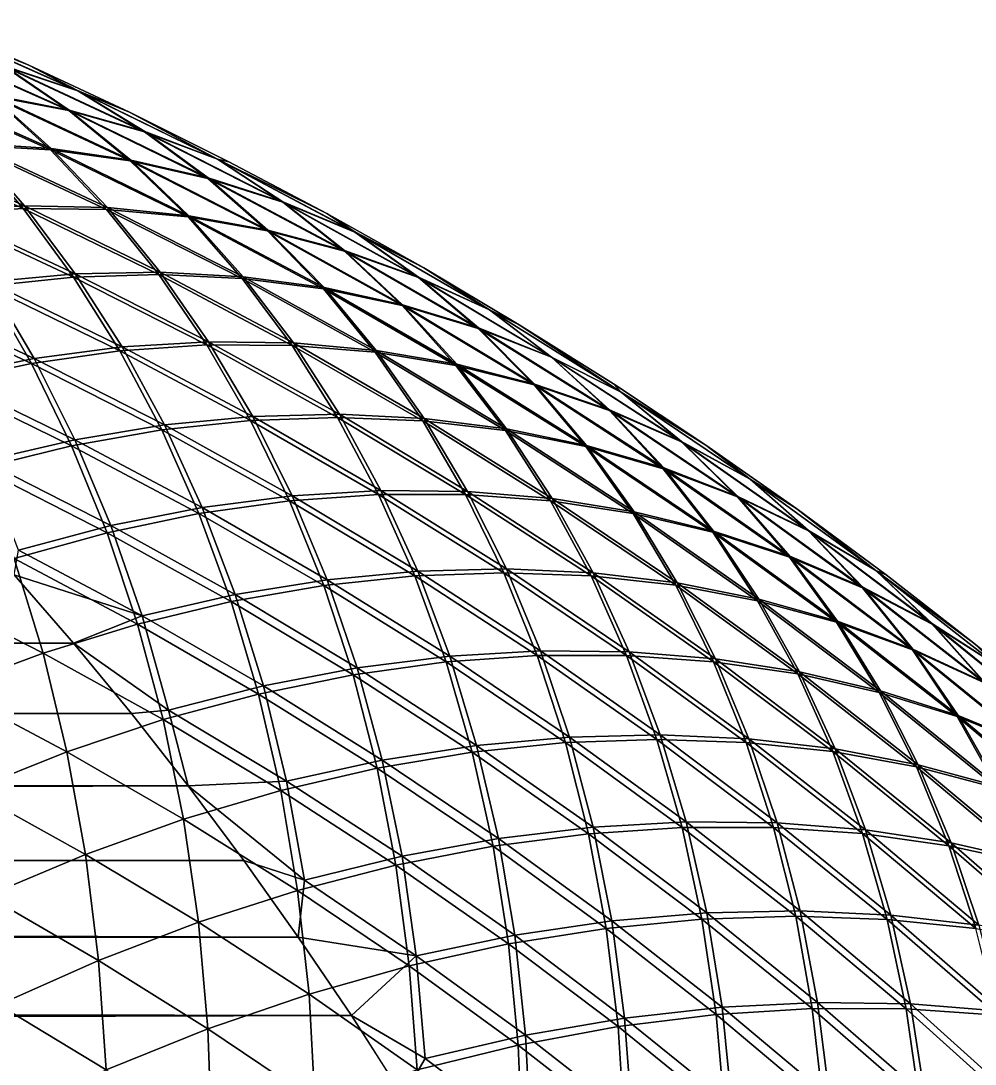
# Model space of a CAD drawing. Header units: millimetres. Extents: x -260 to 430, y -260 to 260.
# Drawn here: x 388.67 to 403.66, y 48.11 to 64.5 of the extents above; entities that cross this region are included whole.
import ezdxf

# ---------------------------------------------------------------- set-up
doc = ezdxf.new("R2010")
doc.units = ezdxf.units.MM
doc.header["$MEASUREMENT"] = 0
doc.layers.add('MESH_3D', color=2, linetype='CONTINUOUS')

msp = doc.modelspace()

# ---------------------------------------------------------------- linework, layer by layer
at = {"layer": 'MESH_3D'}
for points in [[(387.335, 64.396, 2452.443), (388.79, 63.805, 2450), (387.19, 64.503, 2450)], [(388.79, 63.805, 2450), (388.79, 63.805, 450), (387.19, 64.503, 450)], [(387.19, 64.503, 2450), (388.79, 63.805, 2450), (387.19, 64.503, 450)], [(387.335, 64.397, 447.583), (387.19, 64.503, 450), (388.79, 63.805, 450)], [(387.335, 64.397, 447.583), (389.566, 63.404, 447.583), (388.404, 63.796, 445.169)], [(387.335, 64.397, 447.583), (388.79, 63.805, 450), (389.566, 63.404, 447.583)], [(387.335, 64.396, 2452.443), (389.565, 63.403, 2452.443), (388.79, 63.805, 2450)], [(388.402, 63.792, 2454.883), (389.565, 63.403, 2452.443), (387.335, 64.396, 2452.443)], [(387.201, 64.082, 2457.317), (389.421, 63.094, 2457.317), (388.402, 63.792, 2454.883)], [(388.194, 63.326, 2459.742), (389.421, 63.094, 2457.317), (387.201, 64.082, 2457.317)], [(387.205, 64.09, 442.761), (389.425, 63.101, 442.761), (388.2, 63.339, 440.361)], [(388.404, 63.796, 445.169), (389.425, 63.101, 442.761), (387.205, 64.09, 442.761)], [(388.402, 63.792, 2454.883), (390.611, 62.762, 2454.883), (389.565, 63.403, 2452.443)], [(389.421, 63.094, 2457.317), (390.611, 62.762, 2454.883), (388.402, 63.792, 2454.883)], [(388.404, 63.796, 445.169), (390.613, 62.766, 445.169), (389.425, 63.101, 442.761)], [(389.566, 63.404, 447.583), (390.613, 62.766, 445.169), (388.404, 63.796, 445.169)], [(389.565, 63.403, 2452.443), (390.372, 63.068, 2450), (388.79, 63.805, 2450)], [(390.372, 63.068, 2450), (390.372, 63.068, 450), (388.79, 63.805, 450)], [(388.79, 63.805, 2450), (390.372, 63.068, 2450), (388.79, 63.805, 450)], [(389.566, 63.404, 447.583), (388.79, 63.805, 450), (390.372, 63.068, 450)], [(386.936, 63.456, 2462.155), (389.134, 62.478, 2462.155), (388.194, 63.326, 2459.742)], [(387.849, 62.551, 2464.554), (389.134, 62.478, 2462.155), (386.936, 63.456, 2462.155)], [(386.944, 63.477, 437.973), (389.143, 62.498, 437.973), (387.863, 62.58, 435.599)], [(388.2, 63.339, 440.361), (389.143, 62.498, 437.973), (386.944, 63.477, 437.973)], [(388.194, 63.326, 2459.742), (390.387, 62.303, 2459.742), (389.421, 63.094, 2457.317)], [(389.134, 62.478, 2462.155), (390.387, 62.303, 2459.742), (388.194, 63.326, 2459.742)], [(388.2, 63.339, 440.361), (390.394, 62.316, 440.361), (389.143, 62.498, 437.973)], [(389.425, 63.101, 442.761), (390.394, 62.316, 440.361), (388.2, 63.339, 440.361)], [(389.565, 63.403, 2452.443), (391.76, 62.332, 2452.443), (390.372, 63.068, 2450)], [(390.611, 62.762, 2454.883), (391.76, 62.332, 2452.443), (389.565, 63.403, 2452.443)], [(389.566, 63.404, 447.583), (391.76, 62.333, 447.583), (390.613, 62.766, 445.169)], [(389.566, 63.404, 447.583), (390.372, 63.068, 450), (391.76, 62.333, 447.583)], [(389.425, 63.101, 442.761), (391.609, 62.036, 442.761), (390.394, 62.316, 440.361)], [(390.613, 62.766, 445.169), (391.609, 62.036, 442.761), (389.425, 63.101, 442.761)], [(389.421, 63.094, 2457.317), (391.605, 62.029, 2457.317), (390.611, 62.762, 2454.883)], [(390.387, 62.303, 2459.742), (391.605, 62.029, 2457.317), (389.421, 63.094, 2457.317)], [(391.76, 62.332, 2452.443), (391.935, 62.291, 2450), (390.372, 63.068, 2450)], [(391.935, 62.291, 2450), (391.935, 62.291, 450), (390.372, 63.068, 450)], [(390.372, 63.068, 2450), (391.935, 62.291, 2450), (390.372, 63.068, 450)], [(391.76, 62.333, 447.583), (390.372, 63.068, 450), (391.935, 62.291, 450)], [(390.611, 62.762, 2454.883), (392.783, 61.656, 2454.883), (391.76, 62.332, 2452.443)], [(391.605, 62.029, 2457.317), (392.783, 61.656, 2454.883), (390.611, 62.762, 2454.883)], [(390.613, 62.766, 445.169), (392.785, 61.659, 445.169), (391.609, 62.036, 442.761)], [(391.76, 62.333, 447.583), (392.785, 61.659, 445.169), (390.613, 62.766, 445.169)], [(386.539, 62.521, 2466.935), (388.705, 61.557, 2466.935), (387.849, 62.551, 2464.554)], [(387.369, 61.471, 2469.295), (388.705, 61.557, 2466.935), (386.539, 62.521, 2466.935)], [(387.863, 62.58, 435.599), (388.723, 61.597, 433.242), (386.556, 62.562, 433.242)], [(386.556, 62.562, 433.242), (388.723, 61.597, 433.242), (387.392, 61.523, 430.905)], [(387.849, 62.551, 2464.554), (390.015, 61.541, 2464.554), (389.134, 62.478, 2462.155)], [(388.705, 61.557, 2466.935), (390.015, 61.541, 2464.554), (387.849, 62.551, 2464.554)], [(387.863, 62.58, 435.599), (390.03, 61.57, 435.599), (388.723, 61.597, 433.242)], [(389.143, 62.498, 437.973), (390.03, 61.57, 435.599), (387.863, 62.58, 435.599)], [(389.134, 62.478, 2462.155), (391.297, 61.423, 2462.155), (390.387, 62.303, 2459.742)], [(390.015, 61.541, 2464.554), (391.297, 61.423, 2462.155), (389.134, 62.478, 2462.155)], [(389.143, 62.498, 437.973), (391.307, 61.443, 437.973), (390.03, 61.57, 435.599)], [(390.394, 62.316, 440.361), (391.307, 61.443, 437.973), (389.143, 62.498, 437.973)], [(390.387, 62.303, 2459.742), (392.543, 61.205, 2459.742), (391.605, 62.029, 2457.317)], [(391.297, 61.423, 2462.155), (392.543, 61.205, 2459.742), (390.387, 62.303, 2459.742)], [(390.394, 62.316, 440.361), (392.55, 61.218, 440.361), (391.307, 61.443, 437.973)], [(391.609, 62.036, 442.761), (392.55, 61.218, 440.361), (390.394, 62.316, 440.361)], [(391.76, 62.333, 447.583), (393.478, 61.476, 450), (393.916, 61.187, 447.583)], [(391.76, 62.333, 447.583), (391.935, 62.291, 450), (393.478, 61.476, 450)], [(391.76, 62.333, 447.583), (393.916, 61.187, 447.583), (392.785, 61.659, 445.169)], [(391.76, 62.332, 2452.443), (393.478, 61.476, 2450), (391.935, 62.291, 2450)], [(391.76, 62.332, 2452.443), (393.916, 61.186, 2452.443), (393.478, 61.476, 2450)], [(392.783, 61.656, 2454.883), (393.916, 61.186, 2452.443), (391.76, 62.332, 2452.443)], [(393.478, 61.476, 2450), (393.478, 61.476, 450), (391.935, 62.291, 450)], [(391.935, 62.291, 2450), (393.478, 61.476, 2450), (391.935, 62.291, 450)], [(391.605, 62.029, 2457.317), (393.751, 60.888, 2457.317), (392.783, 61.656, 2454.883)], [(392.543, 61.205, 2459.742), (393.751, 60.888, 2457.317), (391.605, 62.029, 2457.317)], [(391.609, 62.036, 442.761), (393.755, 60.895, 442.761), (392.55, 61.218, 440.361)], [(392.785, 61.659, 445.169), (393.755, 60.895, 442.761), (391.609, 62.036, 442.761)], [(392.783, 61.656, 2454.883), (394.915, 60.474, 2454.883), (393.916, 61.186, 2452.443)], [(393.751, 60.888, 2457.317), (394.915, 60.474, 2454.883), (392.783, 61.656, 2454.883)], [(392.785, 61.659, 445.169), (394.917, 60.477, 445.169), (393.755, 60.895, 442.761)], [(393.916, 61.187, 447.583), (394.917, 60.477, 445.169), (392.785, 61.659, 445.169)], [(387.369, 61.471, 2469.295), (389.497, 60.478, 2469.295), (388.705, 61.557, 2466.935)], [(388.135, 60.336, 2471.631), (389.497, 60.478, 2469.295), (387.369, 61.471, 2469.295)], [(388.723, 61.597, 433.242), (389.522, 60.53, 430.905), (387.392, 61.523, 430.905)], [(387.392, 61.523, 430.905), (389.522, 60.53, 430.905), (388.166, 60.402, 428.591)], [(388.705, 61.557, 2466.935), (390.835, 60.518, 2466.935), (390.015, 61.541, 2464.554)], [(389.497, 60.478, 2469.295), (390.835, 60.518, 2466.935), (388.705, 61.557, 2466.935)], [(388.723, 61.597, 433.242), (390.855, 60.557, 433.242), (389.522, 60.53, 430.905)], [(390.03, 61.57, 435.599), (390.855, 60.557, 433.242), (388.723, 61.597, 433.242)], [(390.015, 61.541, 2464.554), (392.145, 60.456, 2464.554), (391.297, 61.423, 2462.155)], [(390.835, 60.518, 2466.935), (392.145, 60.456, 2464.554), (390.015, 61.541, 2464.554)], [(390.03, 61.57, 435.599), (392.16, 60.484, 435.599), (390.855, 60.557, 433.242)], [(391.307, 61.443, 437.973), (392.16, 60.484, 435.599), (390.03, 61.57, 435.599)], [(393.916, 61.186, 2452.443), (395, 60.622, 2450), (393.478, 61.476, 2450)], [(395, 60.622, 2450), (395, 60.622, 450), (393.478, 61.476, 450)], [(393.478, 61.476, 2450), (395, 60.622, 2450), (393.478, 61.476, 450)], [(393.916, 61.187, 447.583), (393.478, 61.476, 450), (395, 60.622, 450)], [(391.297, 61.423, 2462.155), (393.421, 60.293, 2462.155), (392.543, 61.205, 2459.742)], [(392.145, 60.456, 2464.554), (393.421, 60.293, 2462.155), (391.297, 61.423, 2462.155)], [(391.307, 61.443, 437.973), (393.432, 60.313, 437.973), (392.16, 60.484, 435.599)], [(392.55, 61.218, 440.361), (393.432, 60.313, 437.973), (391.307, 61.443, 437.973)], [(392.543, 61.205, 2459.742), (394.659, 60.032, 2459.742), (393.751, 60.888, 2457.317)], [(393.421, 60.293, 2462.155), (394.659, 60.032, 2459.742), (392.543, 61.205, 2459.742)], [(392.55, 61.218, 440.361), (394.667, 60.044, 440.361), (393.432, 60.313, 437.973)], [(393.755, 60.895, 442.761), (394.667, 60.044, 440.361), (392.55, 61.218, 440.361)], [(393.916, 61.187, 447.583), (395, 60.622, 450), (396.031, 59.966, 447.583)], [(393.916, 61.187, 447.583), (396.031, 59.966, 447.583), (394.917, 60.477, 445.169)], [(393.916, 61.186, 2452.443), (396.031, 59.965, 2452.443), (395, 60.622, 2450)], [(394.915, 60.474, 2454.883), (396.031, 59.965, 2452.443), (393.916, 61.186, 2452.443)], [(393.751, 60.888, 2457.317), (395.855, 59.673, 2457.317), (394.915, 60.474, 2454.883)], [(394.659, 60.032, 2459.742), (395.855, 59.673, 2457.317), (393.751, 60.888, 2457.317)], [(393.755, 60.895, 442.761), (395.859, 59.68, 442.761), (394.667, 60.044, 440.361)], [(394.917, 60.477, 445.169), (395.859, 59.68, 442.761), (393.755, 60.895, 442.761)], [(388.135, 60.336, 2471.631), (390.224, 59.318, 2471.631), (389.497, 60.478, 2469.295)], [(389.522, 60.53, 430.905), (390.257, 59.382, 428.591), (388.166, 60.402, 428.591)], [(389.497, 60.478, 2469.295), (391.59, 59.412, 2469.295), (390.835, 60.518, 2466.935)], [(390.224, 59.318, 2471.631), (391.59, 59.412, 2469.295), (389.497, 60.478, 2469.295)], [(390.855, 60.557, 433.242), (391.617, 59.462, 430.905), (389.522, 60.53, 430.905)], [(389.522, 60.53, 430.905), (391.617, 59.462, 430.905), (390.257, 59.382, 428.591)], [(390.835, 60.518, 2466.935), (392.929, 59.405, 2466.935), (392.145, 60.456, 2464.554)], [(391.59, 59.412, 2469.295), (392.929, 59.405, 2466.935), (390.835, 60.518, 2466.935)], [(390.855, 60.557, 433.242), (392.95, 59.443, 433.242), (391.617, 59.462, 430.905)], [(392.16, 60.484, 435.599), (392.95, 59.443, 433.242), (390.855, 60.557, 433.242)], [(392.16, 60.484, 435.599), (394.251, 59.325, 435.599), (392.95, 59.443, 433.242)], [(393.432, 60.313, 437.973), (394.251, 59.325, 435.599), (392.16, 60.484, 435.599)], [(394.917, 60.477, 445.169), (397.006, 59.222, 445.169), (395.859, 59.68, 442.761)], [(396.031, 59.966, 447.583), (397.006, 59.222, 445.169), (394.917, 60.477, 445.169)], [(396.031, 59.965, 2452.443), (396.5, 59.73, 2450), (395, 60.622, 2450)], [(396.5, 59.73, 2450), (396.5, 59.73, 450), (395, 60.622, 450)], [(395, 60.622, 2450), (396.5, 59.73, 2450), (395, 60.622, 450)], [(396.031, 59.966, 447.583), (395, 60.622, 450), (396.5, 59.73, 450)], [(386.755, 60.092, 2473.941), (388.835, 59.121, 2473.941), (388.135, 60.336, 2471.631)], [(388.166, 60.402, 428.591), (388.874, 59.201, 426.303), (386.79, 60.172, 426.303)], [(388.835, 59.121, 2473.941), (390.224, 59.318, 2471.631), (388.135, 60.336, 2471.631)], [(388.166, 60.402, 428.591), (390.257, 59.382, 428.591), (388.874, 59.201, 426.303)], [(392.145, 60.456, 2464.554), (394.235, 59.297, 2464.554), (393.421, 60.293, 2462.155)], [(392.929, 59.405, 2466.935), (394.235, 59.297, 2464.554), (392.145, 60.456, 2464.554)], [(393.432, 60.313, 437.973), (395.517, 59.109, 437.973), (394.251, 59.325, 435.599)], [(394.667, 60.044, 440.361), (395.517, 59.109, 437.973), (393.432, 60.313, 437.973)], [(394.915, 60.474, 2454.883), (397.004, 59.219, 2454.883), (396.031, 59.965, 2452.443)], [(395.855, 59.673, 2457.317), (397.004, 59.219, 2454.883), (394.915, 60.474, 2454.883)], [(386.79, 60.172, 426.303), (388.874, 59.201, 426.303), (387.474, 58.919, 424.043)], [(393.421, 60.293, 2462.155), (395.505, 59.09, 2462.155), (394.659, 60.032, 2459.742)], [(394.235, 59.297, 2464.554), (395.505, 59.09, 2462.155), (393.421, 60.293, 2462.155)], [(387.429, 58.822, 2476.222), (388.835, 59.121, 2473.941), (386.755, 60.092, 2473.941)], [(394.659, 60.032, 2459.742), (396.733, 58.786, 2459.742), (395.855, 59.673, 2457.317)], [(395.505, 59.09, 2462.155), (396.733, 58.786, 2459.742), (394.659, 60.032, 2459.742)], [(394.667, 60.044, 440.361), (396.741, 58.798, 440.361), (395.517, 59.109, 437.973)], [(395.859, 59.68, 442.761), (396.741, 58.798, 440.361), (394.667, 60.044, 440.361)], [(396.031, 59.966, 447.583), (398.102, 58.672, 447.583), (397.006, 59.222, 445.169)], [(396.031, 59.966, 447.583), (396.5, 59.73, 450), (398.102, 58.672, 447.583)], [(396.031, 59.965, 2452.443), (398.102, 58.671, 2452.443), (396.5, 59.73, 2450)], [(397.004, 59.219, 2454.883), (398.102, 58.671, 2452.443), (396.031, 59.965, 2452.443)], [(395.855, 59.673, 2457.317), (397.916, 58.385, 2457.317), (397.004, 59.219, 2454.883)], [(396.733, 58.786, 2459.742), (397.916, 58.385, 2457.317), (395.855, 59.673, 2457.317)], [(395.859, 59.68, 442.761), (397.92, 58.392, 442.761), (396.741, 58.798, 440.361)], [(397.006, 59.222, 445.169), (397.92, 58.392, 442.761), (395.859, 59.68, 442.761)], [(398.102, 58.671, 2452.443), (397.978, 58.802, 2450), (396.5, 59.73, 2450)], [(397.978, 58.802, 2450), (397.978, 58.802, 450), (396.5, 59.73, 450)], [(396.5, 59.73, 2450), (397.978, 58.802, 2450), (396.5, 59.73, 450)], [(398.102, 58.672, 447.583), (396.5, 59.73, 450), (397.978, 58.802, 450)], [(390.257, 59.382, 428.591), (390.923, 58.157, 426.303), (388.874, 59.201, 426.303)], [(390.224, 59.318, 2471.631), (392.276, 58.227, 2471.631), (391.59, 59.412, 2469.295)], [(391.617, 59.462, 430.905), (392.311, 58.29, 428.591), (390.257, 59.382, 428.591)], [(390.257, 59.382, 428.591), (392.311, 58.29, 428.591), (390.923, 58.157, 426.303)], [(391.59, 59.412, 2469.295), (393.644, 58.273, 2469.295), (392.929, 59.405, 2466.935)], [(392.276, 58.227, 2471.631), (393.644, 58.273, 2469.295), (391.59, 59.412, 2469.295)], [(391.617, 59.462, 430.905), (393.673, 58.323, 430.905), (392.311, 58.29, 428.591)], [(392.95, 59.443, 433.242), (393.673, 58.323, 430.905), (391.617, 59.462, 430.905)], [(392.929, 59.405, 2466.935), (394.982, 58.219, 2466.935), (394.235, 59.297, 2464.554)], [(393.644, 58.273, 2469.295), (394.982, 58.219, 2466.935), (392.929, 59.405, 2466.935)], [(392.95, 59.443, 433.242), (395.004, 58.257, 433.242), (393.673, 58.323, 430.905)], [(394.251, 59.325, 435.599), (395.004, 58.257, 433.242), (392.95, 59.443, 433.242)], [(388.874, 59.201, 426.303), (389.514, 57.924, 424.043), (387.474, 58.919, 424.043)], [(388.835, 59.121, 2473.941), (390.881, 58.079, 2473.941), (390.224, 59.318, 2471.631)], [(388.874, 59.201, 426.303), (390.923, 58.157, 426.303), (389.514, 57.924, 424.043)], [(390.881, 58.079, 2473.941), (392.276, 58.227, 2471.631), (390.224, 59.318, 2471.631)], [(394.235, 59.297, 2464.554), (396.284, 58.066, 2464.554), (395.505, 59.09, 2462.155)], [(394.982, 58.219, 2466.935), (396.284, 58.066, 2464.554), (394.235, 59.297, 2464.554)], [(394.251, 59.325, 435.599), (396.301, 58.093, 435.599), (395.004, 58.257, 433.242)], [(395.517, 59.109, 437.973), (396.301, 58.093, 435.599), (394.251, 59.325, 435.599)], [(397.004, 59.219, 2454.883), (399.048, 57.891, 2454.883), (398.102, 58.671, 2452.443)], [(397.916, 58.385, 2457.317), (399.048, 57.891, 2454.883), (397.004, 59.219, 2454.883)], [(397.006, 59.222, 445.169), (399.05, 57.894, 445.169), (397.92, 58.392, 442.761)], [(398.102, 58.672, 447.583), (399.05, 57.894, 445.169), (397.006, 59.222, 445.169)], [(387.429, 58.822, 2476.222), (389.465, 57.829, 2476.222), (388.835, 59.121, 2473.941)], [(389.465, 57.829, 2476.222), (390.881, 58.079, 2473.941), (388.835, 59.121, 2473.941)], [(395.505, 59.09, 2462.155), (397.546, 57.815, 2462.155), (396.733, 58.786, 2459.742)], [(396.284, 58.066, 2464.554), (397.546, 57.815, 2462.155), (395.505, 59.09, 2462.155)], [(395.517, 59.109, 437.973), (397.558, 57.834, 437.973), (396.301, 58.093, 435.599)], [(396.741, 58.798, 440.361), (397.558, 57.834, 437.973), (395.517, 59.109, 437.973)], [(387.474, 58.919, 424.043), (389.514, 57.924, 424.043), (388.088, 57.59, 421.814)], [(388.033, 57.476, 2478.472), (389.465, 57.829, 2476.222), (387.429, 58.822, 2476.222)], [(396.733, 58.786, 2459.742), (398.763, 57.468, 2459.742), (397.916, 58.385, 2457.317)], [(397.546, 57.815, 2462.155), (398.763, 57.468, 2459.742), (396.733, 58.786, 2459.742)], [(396.741, 58.798, 440.361), (398.771, 57.48, 440.361), (397.558, 57.834, 437.973)], [(397.92, 58.392, 442.761), (398.771, 57.48, 440.361), (396.741, 58.798, 440.361)], [(398.102, 58.671, 2452.443), (399.432, 57.837, 2450), (397.978, 58.802, 2450)], [(399.432, 57.837, 2450), (399.432, 57.837, 450), (397.978, 58.802, 450)], [(397.978, 58.802, 2450), (399.432, 57.837, 2450), (397.978, 58.802, 450)], [(398.102, 58.672, 447.583), (397.978, 58.802, 450), (399.432, 57.837, 450)], [(398.102, 58.672, 447.583), (399.432, 57.837, 450), (400.126, 57.306, 447.583)], [(398.102, 58.672, 447.583), (400.126, 57.306, 447.583), (399.05, 57.894, 445.169)], [(398.102, 58.671, 2452.443), (400.126, 57.306, 2452.443), (399.432, 57.837, 2450)], [(399.048, 57.891, 2454.883), (400.126, 57.306, 2452.443), (398.102, 58.671, 2452.443)], [(397.916, 58.385, 2457.317), (399.93, 57.027, 2457.317), (399.048, 57.891, 2454.883)], [(398.763, 57.468, 2459.742), (399.93, 57.027, 2457.317), (397.916, 58.385, 2457.317)], [(397.92, 58.392, 442.761), (399.935, 57.033, 442.761), (398.771, 57.48, 440.361)], [(399.05, 57.894, 445.169), (399.935, 57.033, 442.761), (397.92, 58.392, 442.761)], [(390.881, 58.079, 2473.941), (392.889, 56.966, 2473.941), (392.276, 58.227, 2471.631)], [(392.311, 58.29, 428.591), (392.933, 57.042, 426.303), (390.923, 58.157, 426.303)], [(392.276, 58.227, 2471.631), (394.288, 57.065, 2471.631), (393.644, 58.273, 2469.295)], [(392.889, 56.966, 2473.941), (394.288, 57.065, 2471.631), (392.276, 58.227, 2471.631)], [(393.673, 58.323, 430.905), (394.325, 57.127, 428.591), (392.311, 58.29, 428.591)], [(392.311, 58.29, 428.591), (394.325, 57.127, 428.591), (392.933, 57.042, 426.303)], [(393.644, 58.273, 2469.295), (395.657, 57.064, 2469.295), (394.982, 58.219, 2466.935)], [(394.288, 57.065, 2471.631), (395.657, 57.064, 2469.295), (393.644, 58.273, 2469.295)], [(393.673, 58.323, 430.905), (395.688, 57.112, 430.905), (394.325, 57.127, 428.591)], [(395.004, 58.257, 433.242), (395.688, 57.112, 430.905), (393.673, 58.323, 430.905)], [(394.982, 58.219, 2466.935), (396.992, 56.963, 2466.935), (396.284, 58.066, 2464.554)], [(395.657, 57.064, 2469.295), (396.992, 56.963, 2466.935), (394.982, 58.219, 2466.935)], [(395.004, 58.257, 433.242), (397.016, 57, 433.242), (395.688, 57.112, 430.905)], [(396.301, 58.093, 435.599), (397.016, 57, 433.242), (395.004, 58.257, 433.242)], [(389.465, 57.829, 2476.222), (391.466, 56.765, 2476.222), (390.881, 58.079, 2473.941)], [(390.923, 58.157, 426.303), (391.517, 56.859, 424.043), (389.514, 57.924, 424.043)], [(391.466, 56.765, 2476.222), (392.889, 56.966, 2473.941), (390.881, 58.079, 2473.941)], [(390.923, 58.157, 426.303), (392.933, 57.042, 426.303), (391.517, 56.859, 424.043)], [(396.284, 58.066, 2464.554), (398.288, 56.764, 2464.554), (397.546, 57.815, 2462.155)], [(396.992, 56.963, 2466.935), (398.288, 56.764, 2464.554), (396.284, 58.066, 2464.554)], [(396.301, 58.093, 435.599), (398.306, 56.791, 435.599), (397.016, 57, 433.242)], [(397.558, 57.834, 437.973), (398.306, 56.791, 435.599), (396.301, 58.093, 435.599)], [(389.514, 57.924, 424.043), (390.081, 56.574, 421.814), (388.088, 57.59, 421.814)], [(389.514, 57.924, 424.043), (391.517, 56.859, 424.043), (390.081, 56.574, 421.814)], [(399.048, 57.891, 2454.883), (401.045, 56.493, 2454.883), (400.126, 57.306, 2452.443)], [(399.93, 57.027, 2457.317), (401.045, 56.493, 2454.883), (399.048, 57.891, 2454.883)], [(399.05, 57.894, 445.169), (401.047, 56.496, 445.169), (399.935, 57.033, 442.761)], [(400.126, 57.306, 447.583), (401.047, 56.496, 445.169), (399.05, 57.894, 445.169)], [(388.033, 57.476, 2478.472), (390.022, 56.463, 2478.472), (389.465, 57.829, 2476.222)], [(390.022, 56.463, 2478.472), (391.466, 56.765, 2476.222), (389.465, 57.829, 2476.222)], [(397.546, 57.815, 2462.155), (399.54, 56.47, 2462.155), (398.763, 57.468, 2459.742)], [(398.288, 56.764, 2464.554), (399.54, 56.47, 2462.155), (397.546, 57.815, 2462.155)], [(397.558, 57.834, 437.973), (399.553, 56.488, 437.973), (398.306, 56.791, 435.599)], [(398.771, 57.48, 440.361), (399.553, 56.488, 437.973), (397.558, 57.834, 437.973)], [(400.126, 57.306, 2452.443), (400.862, 56.836, 2450), (399.432, 57.837, 2450)], [(400.862, 56.836, 2450), (400.862, 56.836, 450), (399.432, 57.837, 450)], [(399.432, 57.837, 2450), (400.862, 56.836, 2450), (399.432, 57.837, 450)], [(400.126, 57.306, 447.583), (399.432, 57.837, 450), (400.862, 56.836, 450)], [(388.088, 57.59, 421.814), (390.081, 56.574, 421.814), (388.63, 56.189, 419.618)], [(388.563, 56.058, 2480.686), (390.022, 56.463, 2478.472), (388.033, 57.476, 2478.472)], [(398.763, 57.468, 2459.742), (400.745, 56.08, 2459.742), (399.93, 57.027, 2457.317)], [(399.54, 56.47, 2462.155), (400.745, 56.08, 2459.742), (398.763, 57.468, 2459.742)], [(398.771, 57.48, 440.361), (400.753, 56.092, 440.361), (399.553, 56.488, 437.973)], [(399.935, 57.033, 442.761), (400.753, 56.092, 440.361), (398.771, 57.48, 440.361)], [(400.126, 57.306, 2452.443), (402.101, 55.87, 2452.443), (400.862, 56.836, 2450)], [(401.045, 56.493, 2454.883), (402.101, 55.87, 2452.443), (400.126, 57.306, 2452.443)], [(400.126, 57.306, 447.583), (400.862, 56.836, 450), (402.102, 55.871, 447.583)], [(400.126, 57.306, 447.583), (402.102, 55.871, 447.583), (401.047, 56.496, 445.169)], [(392.933, 57.042, 426.303), (393.482, 55.724, 424.043), (391.517, 56.859, 424.043)], [(392.889, 56.966, 2473.941), (394.857, 55.783, 2473.941), (394.288, 57.065, 2471.631)], [(394.325, 57.127, 428.591), (394.904, 55.858, 426.303), (392.933, 57.042, 426.303)], [(392.933, 57.042, 426.303), (394.904, 55.858, 426.303), (393.482, 55.724, 424.043)], [(394.288, 57.065, 2471.631), (396.259, 55.834, 2471.631), (395.657, 57.064, 2469.295)], [(394.857, 55.783, 2473.941), (396.259, 55.834, 2471.631), (394.288, 57.065, 2471.631)], [(394.325, 57.127, 428.591), (396.298, 55.894, 428.591), (394.904, 55.858, 426.303)], [(395.688, 57.112, 430.905), (396.298, 55.894, 428.591), (394.325, 57.127, 428.591)], [(395.657, 57.064, 2469.295), (397.627, 55.785, 2469.295), (396.992, 56.963, 2466.935)], [(396.259, 55.834, 2471.631), (397.627, 55.785, 2469.295), (395.657, 57.064, 2469.295)], [(395.688, 57.112, 430.905), (397.659, 55.832, 430.905), (396.298, 55.894, 428.591)], [(397.016, 57, 433.242), (397.659, 55.832, 430.905), (395.688, 57.112, 430.905)], [(399.935, 57.033, 442.761), (401.901, 55.605, 442.761), (400.753, 56.092, 440.361)], [(401.047, 56.496, 445.169), (401.901, 55.605, 442.761), (399.935, 57.033, 442.761)], [(391.466, 56.765, 2476.222), (393.427, 55.633, 2476.222), (392.889, 56.966, 2473.941)], [(393.427, 55.633, 2476.222), (394.857, 55.783, 2473.941), (392.889, 56.966, 2473.941)], [(396.992, 56.963, 2466.935), (398.958, 55.637, 2466.935), (398.288, 56.764, 2464.554)], [(397.627, 55.785, 2469.295), (398.958, 55.637, 2466.935), (396.992, 56.963, 2466.935)], [(397.016, 57, 433.242), (398.983, 55.673, 433.242), (397.659, 55.832, 430.905)], [(398.306, 56.791, 435.599), (398.983, 55.673, 433.242), (397.016, 57, 433.242)], [(399.93, 57.027, 2457.317), (401.896, 55.598, 2457.317), (401.045, 56.493, 2454.883)], [(400.745, 56.08, 2459.742), (401.896, 55.598, 2457.317), (399.93, 57.027, 2457.317)], [(390.022, 56.463, 2478.472), (391.974, 55.381, 2478.472), (391.466, 56.765, 2476.222)], [(391.517, 56.859, 424.043), (392.037, 55.49, 421.814), (390.081, 56.574, 421.814)], [(391.974, 55.381, 2478.472), (393.427, 55.633, 2476.222), (391.466, 56.765, 2476.222)], [(391.517, 56.859, 424.043), (393.482, 55.724, 424.043), (392.037, 55.49, 421.814)], [(398.288, 56.764, 2464.554), (400.246, 55.394, 2464.554), (399.54, 56.47, 2462.155)], [(398.958, 55.637, 2466.935), (400.246, 55.394, 2464.554), (398.288, 56.764, 2464.554)], [(398.306, 56.791, 435.599), (400.265, 55.42, 435.599), (398.983, 55.673, 433.242)], [(399.553, 56.488, 437.973), (400.265, 55.42, 435.599), (398.306, 56.791, 435.599)], [(402.101, 55.87, 2452.443), (402.266, 55.799, 2450), (400.862, 56.836, 2450)], [(402.266, 55.799, 2450), (402.266, 55.799, 450), (400.862, 56.836, 450)], [(400.862, 56.836, 2450), (402.266, 55.799, 2450), (400.862, 56.836, 450)], [(402.102, 55.871, 447.583), (400.862, 56.836, 450), (402.266, 55.799, 450)], [(390.081, 56.574, 421.814), (390.574, 55.156, 419.618), (388.63, 56.189, 419.618)], [(390.081, 56.574, 421.814), (392.037, 55.49, 421.814), (390.574, 55.156, 419.618)], [(388.563, 56.058, 2480.686), (390.502, 55.027, 2480.686), (390.022, 56.463, 2478.472)], [(390.502, 55.027, 2480.686), (391.974, 55.381, 2478.472), (390.022, 56.463, 2478.472)], [(399.54, 56.47, 2462.155), (401.487, 55.055, 2462.155), (400.745, 56.08, 2459.742)], [(400.246, 55.394, 2464.554), (401.487, 55.055, 2462.155), (399.54, 56.47, 2462.155)], [(399.553, 56.488, 437.973), (401.501, 55.073, 437.973), (400.265, 55.42, 435.599)], [(400.753, 56.092, 440.361), (401.501, 55.073, 437.973), (399.553, 56.488, 437.973)], [(401.045, 56.493, 2454.883), (402.991, 55.026, 2454.883), (402.101, 55.87, 2452.443)], [(401.896, 55.598, 2457.317), (402.991, 55.026, 2454.883), (401.045, 56.493, 2454.883)], [(401.047, 56.496, 445.169), (402.994, 55.029, 445.169), (401.901, 55.605, 442.761)], [(402.102, 55.871, 447.583), (402.994, 55.029, 445.169), (401.047, 56.496, 445.169)], [(387.094, 55.551, 2482.863), (389.016, 54.572, 2482.863), (388.563, 56.058, 2480.686)], [(388.63, 56.189, 419.618), (390.574, 55.156, 419.618), (388.56, 55.799, 418.843)], [(389.016, 54.572, 2482.863), (390.502, 55.027, 2480.686), (388.563, 56.058, 2480.686)], [(400.745, 56.08, 2459.742), (402.677, 54.624, 2459.742), (401.896, 55.598, 2457.317)], [(401.487, 55.055, 2462.155), (402.677, 54.624, 2459.742), (400.745, 56.08, 2459.742)], [(400.753, 56.092, 440.361), (402.686, 54.635, 440.361), (401.501, 55.073, 437.973)], [(401.901, 55.605, 442.761), (402.686, 54.635, 440.361), (400.753, 56.092, 440.361)], [(396.298, 55.894, 428.591), (396.832, 54.606, 426.303), (394.904, 55.858, 426.303)], [(396.298, 55.894, 428.591), (398.226, 54.593, 428.591), (396.832, 54.606, 426.303)], [(397.659, 55.832, 430.905), (398.226, 54.593, 428.591), (396.298, 55.894, 428.591)], [(77.207, 55.355, 132.648), (388.56, 55.799, 418.843), (389.492, 54.728, 417.827)], [(390.574, 55.156, 419.618), (389.492, 54.728, 417.827), (388.56, 55.799, 418.843)], [(393.482, 55.724, 424.043), (393.954, 54.338, 421.814), (392.037, 55.49, 421.814)], [(393.427, 55.633, 2476.222), (395.349, 54.432, 2476.222), (394.857, 55.783, 2473.941)], [(394.904, 55.858, 426.303), (395.407, 54.521, 424.043), (393.482, 55.724, 424.043)], [(393.482, 55.724, 424.043), (395.407, 54.521, 424.043), (393.954, 54.338, 421.814)], [(394.857, 55.783, 2473.941), (396.783, 54.533, 2473.941), (396.259, 55.834, 2471.631)], [(395.349, 54.432, 2476.222), (396.783, 54.533, 2473.941), (394.857, 55.783, 2473.941)], [(394.904, 55.858, 426.303), (396.832, 54.606, 426.303), (395.407, 54.521, 424.043)], [(396.259, 55.834, 2471.631), (398.185, 54.534, 2471.631), (397.627, 55.785, 2469.295)], [(396.783, 54.533, 2473.941), (398.185, 54.534, 2471.631), (396.259, 55.834, 2471.631)], [(397.627, 55.785, 2469.295), (399.551, 54.437, 2469.295), (398.958, 55.637, 2466.935)], [(398.185, 54.534, 2471.631), (399.551, 54.437, 2469.295), (397.627, 55.785, 2469.295)], [(397.659, 55.832, 430.905), (399.585, 54.484, 430.905), (398.226, 54.593, 428.591)], [(398.983, 55.673, 433.242), (399.585, 54.484, 430.905), (397.659, 55.832, 430.905)], [(402.101, 55.87, 2452.443), (404.026, 54.367, 2452.443), (403.644, 54.728, 2450)], [(402.101, 55.87, 2452.443), (403.644, 54.728, 2450), (402.266, 55.799, 2450)], [(402.991, 55.026, 2454.883), (404.026, 54.367, 2452.443), (402.101, 55.87, 2452.443)], [(402.102, 55.871, 447.583), (402.266, 55.799, 450), (403.644, 54.728, 450)], [(402.102, 55.871, 447.583), (403.644, 54.728, 450), (404.026, 54.368, 447.583)], [(402.102, 55.871, 447.583), (404.026, 54.368, 447.583), (402.994, 55.029, 445.169)], [(403.644, 54.728, 2450), (403.644, 54.728, 450), (402.266, 55.799, 450)], [(402.266, 55.799, 2450), (403.644, 54.728, 2450), (402.266, 55.799, 450)], [(391.974, 55.381, 2478.472), (393.887, 54.231, 2478.472), (393.427, 55.633, 2476.222)], [(393.887, 54.231, 2478.472), (395.349, 54.432, 2476.222), (393.427, 55.633, 2476.222)], [(398.958, 55.637, 2466.935), (400.876, 54.244, 2466.935), (400.246, 55.394, 2464.554)], [(399.551, 54.437, 2469.295), (400.876, 54.244, 2466.935), (398.958, 55.637, 2466.935)], [(398.983, 55.673, 433.242), (400.902, 54.279, 433.242), (399.585, 54.484, 430.905)], [(400.265, 55.42, 435.599), (400.902, 54.279, 433.242), (398.983, 55.673, 433.242)], [(401.896, 55.598, 2457.317), (403.811, 54.102, 2457.317), (402.991, 55.026, 2454.883)], [(402.677, 54.624, 2459.742), (403.811, 54.102, 2457.317), (401.896, 55.598, 2457.317)], [(401.901, 55.605, 442.761), (403.816, 54.109, 442.761), (402.686, 54.635, 440.361)], [(402.994, 55.029, 445.169), (403.816, 54.109, 442.761), (401.901, 55.605, 442.761)], [(387.522, 54.014, 2485), (389.016, 54.572, 2482.863), (387.094, 55.551, 2482.863)], [(392.037, 55.49, 421.814), (392.48, 54.055, 419.618), (390.574, 55.156, 419.618)], [(392.037, 55.49, 421.814), (393.954, 54.338, 421.814), (392.48, 54.055, 419.618)], [(400.265, 55.42, 435.599), (402.174, 53.981, 435.599), (400.902, 54.279, 433.242)], [(401.501, 55.073, 437.973), (402.174, 53.981, 435.599), (400.265, 55.42, 435.599)], [(77.639, 54.747, 131.994), (77.207, 55.355, 132.648), (389.492, 54.728, 417.827)], [(390.502, 55.027, 2480.686), (392.404, 53.929, 2480.686), (391.974, 55.381, 2478.472)], [(392.404, 53.929, 2480.686), (393.887, 54.231, 2478.472), (391.974, 55.381, 2478.472)], [(400.246, 55.394, 2464.554), (402.155, 53.955, 2464.554), (401.487, 55.055, 2462.155)], [(400.876, 54.244, 2466.935), (402.155, 53.955, 2464.554), (400.246, 55.394, 2464.554)], [(390.574, 55.156, 419.618), (390.988, 53.673, 417.459), (389.492, 54.728, 417.827)], [(390.574, 55.156, 419.618), (392.48, 54.055, 419.618), (390.988, 53.673, 417.459)], [(401.501, 55.073, 437.973), (403.397, 53.591, 437.973), (402.174, 53.981, 435.599)], [(402.686, 54.635, 440.361), (403.397, 53.591, 437.973), (401.501, 55.073, 437.973)], [(389.016, 54.572, 2482.863), (390.903, 53.526, 2482.863), (390.502, 55.027, 2480.686)], [(390.903, 53.526, 2482.863), (392.404, 53.929, 2480.686), (390.502, 55.027, 2480.686)], [(401.487, 55.055, 2462.155), (403.383, 53.574, 2462.155), (402.677, 54.624, 2459.742)], [(402.155, 53.955, 2464.554), (403.383, 53.574, 2462.155), (401.487, 55.055, 2462.155)], [(402.991, 55.026, 2454.883), (404.886, 53.492, 2454.883), (404.026, 54.367, 2452.443)], [(403.811, 54.102, 2457.317), (404.886, 53.492, 2454.883), (402.991, 55.026, 2454.883)], [(402.994, 55.029, 445.169), (404.888, 53.495, 445.169), (403.816, 54.109, 442.761)], [(404.026, 54.368, 447.583), (404.888, 53.495, 445.169), (402.994, 55.029, 445.169)], [(78.07, 54.13, 131.355), (77.639, 54.747, 131.994), (389.492, 54.728, 417.827)], [(78.07, 54.13, 131.355), (389.492, 54.728, 417.827), (390.404, 53.623, 416.832)], [(390.988, 53.673, 417.459), (390.404, 53.623, 416.832), (389.492, 54.728, 417.827)], [(396.832, 54.606, 426.303), (397.288, 53.253, 424.043), (395.407, 54.521, 424.043)], [(396.832, 54.606, 426.303), (398.716, 53.287, 426.303), (397.288, 53.253, 424.043)], [(398.226, 54.593, 428.591), (398.716, 53.287, 426.303), (396.832, 54.606, 426.303)], [(398.226, 54.593, 428.591), (400.108, 53.226, 428.591), (398.716, 53.287, 426.303)], [(399.585, 54.484, 430.905), (400.108, 53.226, 428.591), (398.226, 54.593, 428.591)], [(402.677, 54.624, 2459.742), (404.557, 53.101, 2459.742), (403.811, 54.102, 2457.317)], [(403.383, 53.574, 2462.155), (404.557, 53.101, 2459.742), (402.677, 54.624, 2459.742)], [(402.686, 54.635, 440.361), (404.566, 53.112, 440.361), (403.397, 53.591, 437.973)], [(403.816, 54.109, 442.761), (404.566, 53.112, 440.361), (402.686, 54.635, 440.361)], [(404.026, 54.367, 2452.443), (404.995, 53.623, 2450), (403.644, 54.728, 2450)], [(404.995, 53.623, 2450), (404.995, 53.623, 450), (403.644, 54.728, 450)], [(403.644, 54.728, 2450), (404.995, 53.623, 2450), (403.644, 54.728, 450)], [(404.026, 54.368, 447.583), (403.644, 54.728, 450), (404.995, 53.623, 450)], [(387.522, 54.014, 2485), (389.39, 53.021, 2485), (389.016, 54.572, 2482.863)], [(389.39, 53.021, 2485), (390.903, 53.526, 2482.863), (389.016, 54.572, 2482.863)], [(393.887, 54.231, 2478.472), (395.759, 53.015, 2478.472), (395.349, 54.432, 2476.222)], [(395.407, 54.521, 424.043), (395.83, 53.12, 421.814), (393.954, 54.338, 421.814)], [(395.349, 54.432, 2476.222), (397.227, 53.165, 2476.222), (396.783, 54.533, 2473.941)], [(395.759, 53.015, 2478.472), (397.227, 53.165, 2476.222), (395.349, 54.432, 2476.222)], [(395.407, 54.521, 424.043), (397.288, 53.253, 424.043), (395.83, 53.12, 421.814)], [(396.783, 54.533, 2473.941), (398.664, 53.216, 2473.941), (398.185, 54.534, 2471.631)], [(397.227, 53.165, 2476.222), (398.664, 53.216, 2473.941), (396.783, 54.533, 2473.941)], [(398.185, 54.534, 2471.631), (400.065, 53.168, 2471.631), (399.551, 54.437, 2469.295)], [(398.664, 53.216, 2473.941), (400.065, 53.168, 2471.631), (398.185, 54.534, 2471.631)], [(399.551, 54.437, 2469.295), (401.427, 53.024, 2469.295), (400.876, 54.244, 2466.935)], [(400.065, 53.168, 2471.631), (401.427, 53.024, 2469.295), (399.551, 54.437, 2469.295)], [(399.585, 54.484, 430.905), (401.462, 53.069, 430.905), (400.108, 53.226, 428.591)], [(400.902, 54.279, 433.242), (401.462, 53.069, 430.905), (399.585, 54.484, 430.905)], [(393.954, 54.338, 421.814), (394.347, 52.889, 419.618), (392.48, 54.055, 419.618)], [(393.954, 54.338, 421.814), (395.83, 53.12, 421.814), (394.347, 52.889, 419.618)], [(400.902, 54.279, 433.242), (402.771, 52.818, 433.242), (401.462, 53.069, 430.905)], [(402.174, 53.981, 435.599), (402.771, 52.818, 433.242), (400.902, 54.279, 433.242)], [(78.5, 53.505, 130.729), (78.07, 54.13, 131.355), (390.404, 53.623, 416.832)], [(392.404, 53.929, 2480.686), (394.266, 52.765, 2480.686), (393.887, 54.231, 2478.472)], [(394.266, 52.765, 2480.686), (395.759, 53.015, 2478.472), (393.887, 54.231, 2478.472)], [(400.876, 54.244, 2466.935), (402.744, 52.784, 2466.935), (402.155, 53.955, 2464.554)], [(401.427, 53.024, 2469.295), (402.744, 52.784, 2466.935), (400.876, 54.244, 2466.935)], [(387.869, 52.415, 2487.094), (389.39, 53.021, 2485), (387.522, 54.014, 2485)], [(390.903, 53.526, 2482.863), (392.752, 52.415, 2482.863), (392.404, 53.929, 2480.686)], [(392.48, 54.055, 419.618), (392.842, 52.559, 417.459), (390.988, 53.673, 417.459)], [(392.752, 52.415, 2482.863), (394.266, 52.765, 2480.686), (392.404, 53.929, 2480.686)], [(392.48, 54.055, 419.618), (394.347, 52.889, 419.618), (392.842, 52.559, 417.459)], [(402.155, 53.955, 2464.554), (404.012, 52.451, 2464.554), (403.383, 53.574, 2462.155)], [(402.744, 52.784, 2466.935), (404.012, 52.451, 2464.554), (402.155, 53.955, 2464.554)], [(402.174, 53.981, 435.599), (404.033, 52.476, 435.599), (402.771, 52.818, 433.242)], [(403.397, 53.591, 437.973), (404.033, 52.476, 435.599), (402.174, 53.981, 435.599)], [(78.928, 52.871, 130.116), (78.5, 53.505, 130.729), (390.404, 53.623, 416.832)], [(78.928, 52.871, 130.116), (390.404, 53.623, 416.832), (391.298, 52.485, 415.856)], [(390.988, 53.673, 417.459), (391.298, 52.485, 415.856), (390.404, 53.623, 416.832)], [(390.988, 53.673, 417.459), (392.842, 52.559, 417.459), (391.298, 52.485, 415.856)], [(403.397, 53.591, 437.973), (405.241, 52.044, 437.973), (404.033, 52.476, 435.599)], [(404.566, 53.112, 440.361), (405.241, 52.044, 437.973), (403.397, 53.591, 437.973)], [(389.39, 53.021, 2485), (391.223, 51.963, 2485), (390.903, 53.526, 2482.863)], [(391.223, 51.963, 2485), (392.752, 52.415, 2482.863), (390.903, 53.526, 2482.863)], [(403.383, 53.574, 2462.155), (405.226, 52.027, 2462.155), (404.557, 53.101, 2459.742)], [(404.012, 52.451, 2464.554), (405.226, 52.027, 2462.155), (403.383, 53.574, 2462.155)], [(398.716, 53.287, 426.303), (399.124, 51.919, 424.043), (397.288, 53.253, 424.043)], [(398.716, 53.287, 426.303), (400.552, 51.904, 426.303), (399.124, 51.919, 424.043)], [(400.108, 53.226, 428.591), (400.552, 51.904, 426.303), (398.716, 53.287, 426.303)], [(395.83, 53.12, 421.814), (396.171, 51.658, 419.618), (394.347, 52.889, 419.618)], [(395.759, 53.015, 2478.472), (397.588, 51.735, 2478.472), (397.227, 53.165, 2476.222)], [(397.288, 53.253, 424.043), (397.662, 51.837, 421.814), (395.83, 53.12, 421.814)], [(395.83, 53.12, 421.814), (397.662, 51.837, 421.814), (396.171, 51.658, 419.618)], [(397.227, 53.165, 2476.222), (399.06, 51.834, 2476.222), (398.664, 53.216, 2473.941)], [(397.588, 51.735, 2478.472), (399.06, 51.834, 2476.222), (397.227, 53.165, 2476.222)], [(397.288, 53.253, 424.043), (399.124, 51.919, 424.043), (397.662, 51.837, 421.814)], [(398.664, 53.216, 2473.941), (400.497, 51.834, 2473.941), (400.065, 53.168, 2471.631)], [(399.06, 51.834, 2476.222), (400.497, 51.834, 2473.941), (398.664, 53.216, 2473.941)], [(400.065, 53.168, 2471.631), (401.896, 51.738, 2471.631), (401.427, 53.024, 2469.295)], [(400.497, 51.834, 2473.941), (401.896, 51.738, 2471.631), (400.065, 53.168, 2471.631)], [(400.108, 53.226, 428.591), (401.942, 51.794, 428.591), (400.552, 51.904, 426.303)], [(401.462, 53.069, 430.905), (401.942, 51.794, 428.591), (400.108, 53.226, 428.591)], [(387.869, 52.415, 2487.094), (389.682, 51.41, 2487.094), (389.39, 53.021, 2485)], [(389.682, 51.41, 2487.094), (391.223, 51.963, 2485), (389.39, 53.021, 2485)], [(394.266, 52.765, 2480.686), (396.087, 51.537, 2480.686), (395.759, 53.015, 2478.472)], [(396.087, 51.537, 2480.686), (397.588, 51.735, 2478.472), (395.759, 53.015, 2478.472)], [(401.427, 53.024, 2469.295), (403.252, 51.546, 2469.295), (402.744, 52.784, 2466.935)], [(401.896, 51.738, 2471.631), (403.252, 51.546, 2469.295), (401.427, 53.024, 2469.295)], [(401.462, 53.069, 430.905), (403.289, 51.59, 430.905), (401.942, 51.794, 428.591)], [(402.771, 52.818, 433.242), (403.289, 51.59, 430.905), (401.462, 53.069, 430.905)], [(79.355, 52.228, 129.517), (78.928, 52.871, 130.116), (391.298, 52.485, 415.856)], [(394.347, 52.889, 419.618), (394.657, 51.381, 417.459), (392.842, 52.559, 417.459)], [(394.347, 52.889, 419.618), (396.171, 51.658, 419.618), (394.657, 51.381, 417.459)], [(402.744, 52.784, 2466.935), (404.56, 51.26, 2466.935), (404.012, 52.451, 2464.554)], [(403.252, 51.546, 2469.295), (404.56, 51.26, 2466.935), (402.744, 52.784, 2466.935)], [(402.771, 52.818, 433.242), (404.589, 51.293, 433.242), (403.289, 51.59, 430.905)], [(404.033, 52.476, 435.599), (404.589, 51.293, 433.242), (402.771, 52.818, 433.242)], [(392.752, 52.415, 2482.863), (394.562, 51.24, 2482.863), (394.266, 52.765, 2480.686)], [(394.562, 51.24, 2482.863), (396.087, 51.537, 2480.686), (394.266, 52.765, 2480.686)], [(79.779, 51.578, 128.93), (79.355, 52.228, 129.517), (391.298, 52.485, 415.856)], [(79.779, 51.578, 128.93), (391.298, 52.485, 415.856), (392.173, 51.314, 414.903)], [(392.842, 52.559, 417.459), (393.123, 51.004, 415.338), (391.298, 52.485, 415.856)], [(393.123, 51.004, 415.338), (392.173, 51.314, 414.903), (391.298, 52.485, 415.856)], [(392.842, 52.559, 417.459), (394.657, 51.381, 417.459), (393.123, 51.004, 415.338)], [(388.135, 50.756, 2489.144), (389.682, 51.41, 2487.094), (387.869, 52.415, 2487.094)], [(391.223, 51.963, 2485), (393.017, 50.842, 2485), (392.752, 52.415, 2482.863)], [(393.017, 50.842, 2485), (394.562, 51.24, 2482.863), (392.752, 52.415, 2482.863)], [(389.682, 51.41, 2487.094), (391.458, 50.343, 2487.094), (391.223, 51.963, 2485)], [(391.458, 50.343, 2487.094), (393.017, 50.842, 2485), (391.223, 51.963, 2485)], [(397.662, 51.837, 421.814), (397.952, 50.364, 419.618), (396.171, 51.658, 419.618)], [(397.588, 51.735, 2478.472), (399.37, 50.392, 2478.472), (399.06, 51.834, 2476.222)], [(399.124, 51.919, 424.043), (399.448, 50.491, 421.814), (397.662, 51.837, 421.814)], [(397.662, 51.837, 421.814), (399.448, 50.491, 421.814), (397.952, 50.364, 419.618)], [(399.06, 51.834, 2476.222), (400.845, 50.439, 2476.222), (400.497, 51.834, 2473.941)], [(399.37, 50.392, 2478.472), (400.845, 50.439, 2476.222), (399.06, 51.834, 2476.222)], [(399.124, 51.919, 424.043), (400.912, 50.522, 424.043), (399.448, 50.491, 421.814)], [(400.552, 51.904, 426.303), (400.912, 50.522, 424.043), (399.124, 51.919, 424.043)], [(400.497, 51.834, 2473.941), (402.282, 50.389, 2473.941), (401.896, 51.738, 2471.631)], [(400.845, 50.439, 2476.222), (402.282, 50.389, 2473.941), (400.497, 51.834, 2473.941)], [(400.552, 51.904, 426.303), (402.338, 50.457, 426.303), (400.912, 50.522, 424.043)], [(401.942, 51.794, 428.591), (402.338, 50.457, 426.303), (400.552, 51.904, 426.303)], [(401.942, 51.794, 428.591), (403.724, 50.298, 428.591), (402.338, 50.457, 426.303)], [(403.289, 51.59, 430.905), (403.724, 50.298, 428.591), (401.942, 51.794, 428.591)], [(396.171, 51.658, 419.618), (396.429, 50.14, 417.459), (394.657, 51.381, 417.459)], [(396.087, 51.537, 2480.686), (397.864, 50.247, 2480.686), (397.588, 51.735, 2478.472)], [(396.171, 51.658, 419.618), (397.952, 50.364, 419.618), (396.429, 50.14, 417.459)], [(397.864, 50.247, 2480.686), (399.37, 50.392, 2478.472), (397.588, 51.735, 2478.472)], [(401.896, 51.738, 2471.631), (403.676, 50.244, 2471.631), (403.252, 51.546, 2469.295)], [(402.282, 50.389, 2473.941), (403.676, 50.244, 2471.631), (401.896, 51.738, 2471.631)], [(80.201, 50.919, 128.356), (79.779, 51.578, 128.93), (392.173, 51.314, 414.903)], [(394.562, 51.24, 2482.863), (396.329, 50.002, 2482.863), (396.087, 51.537, 2480.686)], [(396.329, 50.002, 2482.863), (397.864, 50.247, 2480.686), (396.087, 51.537, 2480.686)], [(403.252, 51.546, 2469.295), (405.025, 50.005, 2469.295), (404.56, 51.26, 2466.935)], [(403.676, 50.244, 2471.631), (405.025, 50.005, 2469.295), (403.252, 51.546, 2469.295)], [(403.289, 51.59, 430.905), (405.063, 50.047, 430.905), (403.724, 50.298, 428.591)], [(404.589, 51.293, 433.242), (405.063, 50.047, 430.905), (403.289, 51.59, 430.905)], [(80.201, 50.919, 128.356), (392.173, 51.314, 414.903), (393.027, 50.111, 413.97)], [(388.135, 50.756, 2489.144), (389.889, 49.744, 2489.144), (389.682, 51.41, 2487.094)], [(389.889, 49.744, 2489.144), (391.458, 50.343, 2487.094), (389.682, 51.41, 2487.094)], [(393.123, 51.004, 415.338), (393.027, 50.111, 413.97), (392.173, 51.314, 414.903)], [(394.657, 51.381, 417.459), (394.882, 49.817, 415.338), (393.123, 51.004, 415.338)], [(394.657, 51.381, 417.459), (396.429, 50.14, 417.459), (394.882, 49.817, 415.338)], [(393.017, 50.842, 2485), (394.771, 49.658, 2485), (394.562, 51.24, 2482.863)], [(394.771, 49.658, 2485), (396.329, 50.002, 2482.863), (394.562, 51.24, 2482.863)], [(393.123, 51.004, 415.338), (394.882, 49.817, 415.338), (393.027, 50.111, 413.97)], [(80.621, 50.252, 127.795), (80.201, 50.919, 128.356), (393.027, 50.111, 413.97)], [(391.458, 50.343, 2487.094), (393.196, 49.214, 2487.094), (393.017, 50.842, 2485)], [(393.196, 49.214, 2487.094), (394.771, 49.658, 2485), (393.017, 50.842, 2485)], [(388.316, 49.044, 2491.145), (389.889, 49.744, 2489.144), (388.135, 50.756, 2489.144)], [(399.448, 50.491, 421.814), (399.687, 49.009, 419.618), (397.952, 50.364, 419.618)], [(400.912, 50.522, 424.043), (401.186, 49.084, 421.814), (399.448, 50.491, 421.814)], [(399.448, 50.491, 421.814), (401.186, 49.084, 421.814), (399.687, 49.009, 419.618)], [(400.912, 50.522, 424.043), (402.65, 49.063, 424.043), (401.186, 49.084, 421.814)], [(402.338, 50.457, 426.303), (402.65, 49.063, 424.043), (400.912, 50.522, 424.043)], [(389.889, 49.744, 2489.144), (391.607, 48.67, 2489.144), (391.458, 50.343, 2487.094)], [(391.607, 48.67, 2489.144), (393.196, 49.214, 2487.094), (391.458, 50.343, 2487.094)], [(397.952, 50.364, 419.618), (398.156, 48.838, 417.459), (396.429, 50.14, 417.459)], [(397.864, 50.247, 2480.686), (399.594, 48.895, 2480.686), (399.37, 50.392, 2478.472)], [(397.952, 50.364, 419.618), (399.687, 49.009, 419.618), (398.156, 48.838, 417.459)], [(399.37, 50.392, 2478.472), (401.105, 48.987, 2478.472), (400.845, 50.439, 2476.222)], [(399.594, 48.895, 2480.686), (401.105, 48.987, 2478.472), (399.37, 50.392, 2478.472)], [(400.845, 50.439, 2476.222), (402.58, 48.983, 2476.222), (402.282, 50.389, 2473.941)], [(401.105, 48.987, 2478.472), (402.58, 48.983, 2476.222), (400.845, 50.439, 2476.222)], [(402.282, 50.389, 2473.941), (404.014, 48.883, 2473.941), (403.676, 50.244, 2471.631)], [(402.58, 48.983, 2476.222), (404.014, 48.883, 2473.941), (402.282, 50.389, 2473.941)], [(402.338, 50.457, 426.303), (404.074, 48.949, 426.303), (402.65, 49.063, 424.043)], [(403.724, 50.298, 428.591), (404.074, 48.949, 426.303), (402.338, 50.457, 426.303)], [(81.038, 49.577, 127.246), (80.621, 50.252, 127.795), (393.027, 50.111, 413.97)], [(396.329, 50.002, 2482.863), (398.052, 48.704, 2482.863), (397.864, 50.247, 2480.686)], [(398.052, 48.704, 2482.863), (399.594, 48.895, 2480.686), (397.864, 50.247, 2480.686)], [(81.038, 49.577, 127.246), (393.027, 50.111, 413.97), (393.861, 48.877, 413.061)], [(394.882, 49.817, 415.338), (393.861, 48.877, 413.061), (393.027, 50.111, 413.97)], [(394.771, 49.658, 2485), (396.483, 48.415, 2485), (396.329, 50.002, 2482.863)], [(396.429, 50.14, 417.459), (396.6, 48.57, 415.338), (394.882, 49.817, 415.338)], [(396.483, 48.415, 2485), (398.052, 48.704, 2482.863), (396.329, 50.002, 2482.863)], [(396.429, 50.14, 417.459), (398.156, 48.838, 417.459), (396.6, 48.57, 415.338)], [(388.316, 49.044, 2491.145), (390.01, 48.026, 2491.145), (389.889, 49.744, 2489.144)], [(390.01, 48.026, 2491.145), (391.607, 48.67, 2489.144), (389.889, 49.744, 2489.144)], [(393.196, 49.214, 2487.094), (394.893, 48.026, 2487.094), (394.771, 49.658, 2485)], [(394.882, 49.817, 415.338), (395.022, 48.203, 413.259), (393.861, 48.877, 413.061)], [(394.893, 48.026, 2487.094), (396.483, 48.415, 2485), (394.771, 49.658, 2485)], [(394.882, 49.817, 415.338), (396.6, 48.57, 415.338), (395.022, 48.203, 413.259)], [(81.451, 48.895, 126.709), (81.038, 49.577, 127.246), (393.861, 48.877, 413.061)], [(391.607, 48.67, 2489.144), (393.286, 47.538, 2489.144), (393.196, 49.214, 2487.094)], [(393.286, 47.538, 2489.144), (394.893, 48.026, 2487.094), (393.196, 49.214, 2487.094)], [(388.41, 47.282, 2493.096), (390.01, 48.026, 2491.145), (388.316, 49.044, 2491.145)], [(399.687, 49.009, 419.618), (399.838, 47.477, 417.459), (398.156, 48.838, 417.459)], [(401.186, 49.084, 421.814), (401.373, 47.594, 419.618), (399.687, 49.009, 419.618)], [(399.687, 49.009, 419.618), (401.373, 47.594, 419.618), (399.838, 47.477, 417.459)], [(401.186, 49.084, 421.814), (402.874, 47.617, 421.814), (401.373, 47.594, 419.618)], [(402.65, 49.063, 424.043), (402.874, 47.617, 421.814), (401.186, 49.084, 421.814)], [(402.65, 49.063, 424.043), (404.336, 47.545, 424.043), (402.874, 47.617, 421.814)], [(404.074, 48.949, 426.303), (404.336, 47.545, 424.043), (402.65, 49.063, 424.043)], [(81.862, 48.204, 126.184), (81.451, 48.895, 126.709), (393.861, 48.877, 413.061)], [(81.862, 48.204, 126.184), (393.861, 48.877, 413.061), (394.674, 47.612, 412.174)], [(395.022, 48.203, 413.259), (394.674, 47.612, 412.174), (393.861, 48.877, 413.061)], [(398.052, 48.704, 2482.863), (399.728, 47.346, 2482.863), (399.594, 48.895, 2480.686)], [(399.594, 48.895, 2480.686), (401.276, 47.483, 2480.686), (401.105, 48.987, 2478.472)], [(399.728, 47.346, 2482.863), (401.276, 47.483, 2480.686), (399.594, 48.895, 2480.686)], [(401.105, 48.987, 2478.472), (402.79, 47.523, 2478.472), (402.58, 48.983, 2476.222)], [(401.276, 47.483, 2480.686), (402.79, 47.523, 2478.472), (401.105, 48.987, 2478.472)], [(402.58, 48.983, 2476.222), (404.264, 47.467, 2476.222), (404.014, 48.883, 2473.941)], [(402.79, 47.523, 2478.472), (404.264, 47.467, 2476.222), (402.58, 48.983, 2476.222)], [(396.483, 48.415, 2485), (398.151, 47.112, 2485), (398.052, 48.704, 2482.863)], [(398.156, 48.838, 417.459), (398.273, 47.263, 415.338), (396.6, 48.57, 415.338)], [(398.151, 47.112, 2485), (399.728, 47.346, 2482.863), (398.052, 48.704, 2482.863)], [(398.156, 48.838, 417.459), (399.838, 47.477, 417.459), (398.273, 47.263, 415.338)], [(390.01, 48.026, 2491.145), (391.668, 46.949, 2491.145), (391.607, 48.67, 2489.144)], [(391.668, 46.949, 2491.145), (393.286, 47.538, 2489.144), (391.607, 48.67, 2489.144)], [(396.6, 48.57, 415.338), (396.683, 46.952, 413.259), (395.022, 48.203, 413.259)], [(396.6, 48.57, 415.338), (398.273, 47.263, 415.338), (396.683, 46.952, 413.259)], [(394.893, 48.026, 2487.094), (396.548, 46.779, 2487.094), (396.483, 48.415, 2485)], [(396.548, 46.779, 2487.094), (398.151, 47.112, 2485), (396.483, 48.415, 2485)], [(82.269, 47.507, 125.67), (81.862, 48.204, 126.184), (394.674, 47.612, 412.174)], [(395.022, 48.203, 413.259), (396.683, 46.952, 413.259), (394.674, 47.612, 412.174)]]:
    msp.add_3dface(points, dxfattribs=at)

doc.saveas('drawing.dxf')
